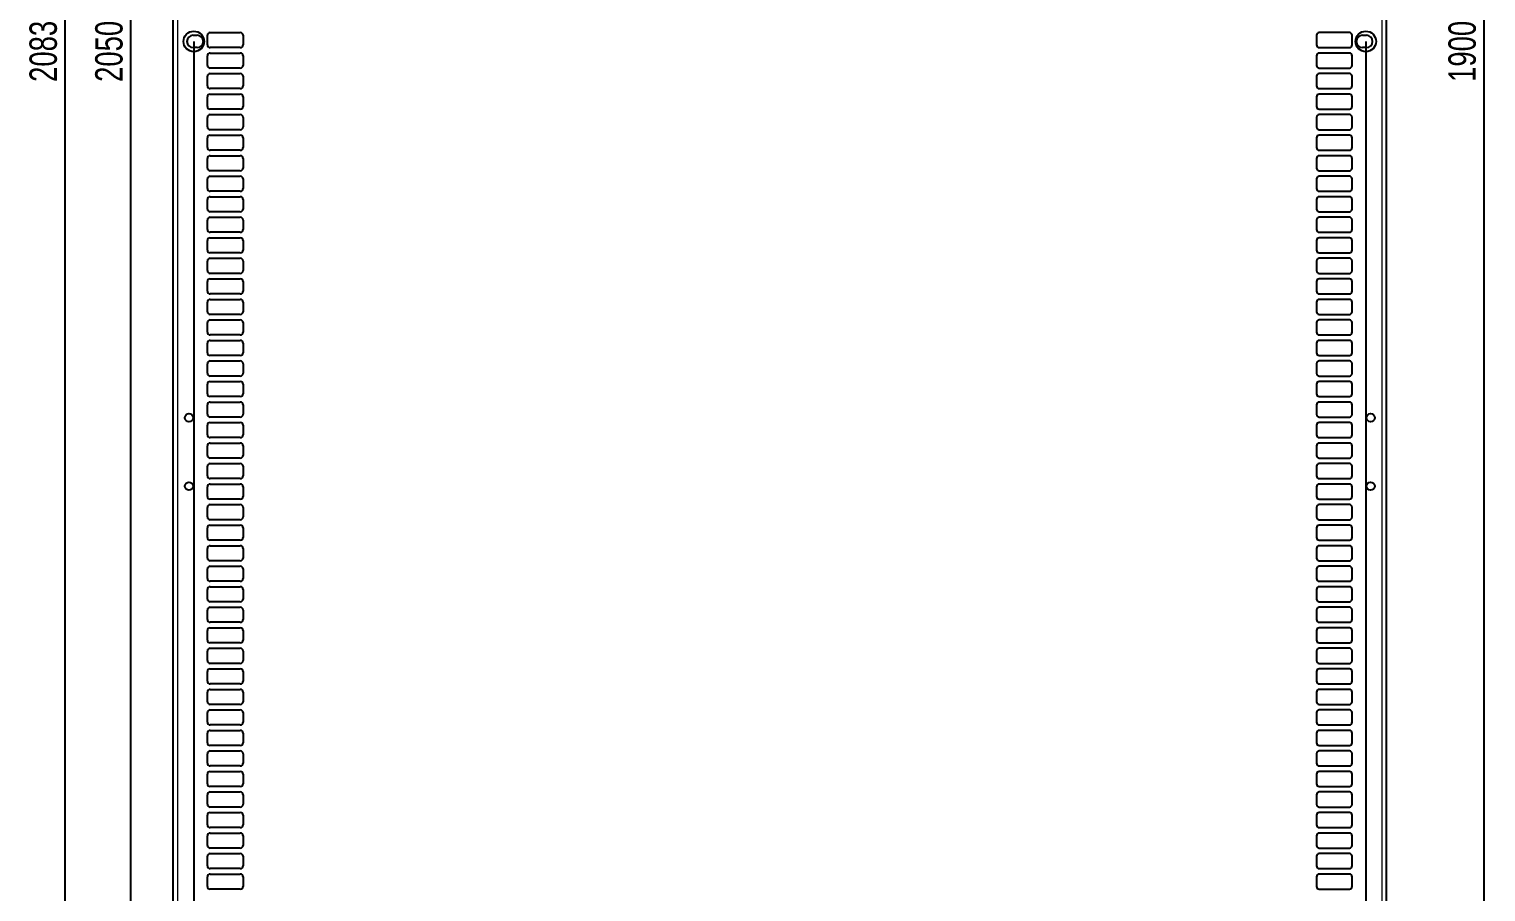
# Model space of a CAD drawing. Header units: millimetres. Extents: x -1039 to 1236, y -456 to 1988.
# Drawn here: x -1039 to 25, y 177 to 808 of the extents above; entities that cross this region are included whole.
import ezdxf

# ---------------------------------------------------------------- set-up
doc = ezdxf.new("R2010")
doc.units = ezdxf.units.MM
doc.layers.add('FORMAT', color=7, linetype='Continuous')
doc.styles.add('SLDTEXTSTYLE0', font='TXT', dxfattribs={"width": 0.75})
doc.dimstyles.new('SLDDIMSTYLE0', dxfattribs={"dimtxt": 20, "dimasz": 10, "dimexe": 0, "dimexo": 0.0625, "dimgap": 5, "dimtad": 2, "dimdec": 1, "dimrnd": 1e-09, "dimzin": 12, "dimdsep": 46, "dimtxsty": 'SLDTEXTSTYLE0', "dimsah": 1, "dimcen": 0.09, "dimadec": 0, "dimazin": 3, "dimtfac": 1, "dimtofl": 0, "dimtmove": 0, "dimatfit": 3, "dimfxl": 0, "dimfrac": 2, "dimtolj": 1, "dimtzin": 12, "dimarcsym": 0})

# ---------------------------------------------------------------- blocks, each defined once
blk = doc.blocks.new('_D')
at = {"layer": 'FORMAT'}
for p, q in [((-905.5, 1840.1), (-1014.2, 1840.1)), ((-1013.2, 1840.1), (-1013.2, -242.9)), ((-905.5, -242.9), (-1014.2, -242.9))]:
    blk.add_line(p, q, dxfattribs=at)
for points in [[(-1013.2, 1840.1), (-1014.7, 1830.1), (-1011.6, 1830.1)], [(-1013.2, -242.9), (-1011.6, -232.9), (-1014.7, -232.9)]]:
    blk.add_solid(points, dxfattribs=at)
at = {"layer": 'FORMAT', "insert": (-1039, 769), "char_height": 20, "attachment_point": 1, "rotation": 90, "style": 'SLDTEXTSTYLE0'}
blk.add_mtext('2083', dxfattribs=at)
blk = doc.blocks.new('_D_2')
at = {"layer": 'FORMAT'}
for p, q in [((-59.5, 1748.6), (24.1, 1748.6)), ((23.1, 1748.6), (23.1, -151.4)), ((-59.5, -151.4), (24.1, -151.4))]:
    blk.add_line(p, q, dxfattribs=at)
for points in [[(23.1, 1748.6), (21.6, 1738.6), (24.7, 1738.6)], [(23.1, -151.4), (24.7, -141.4), (21.6, -141.4)]]:
    blk.add_solid(points, dxfattribs=at)
at = {"layer": 'FORMAT', "insert": (-2.7, 769), "char_height": 20, "attachment_point": 1, "rotation": 90, "style": 'SLDTEXTSTYLE0'}
blk.add_mtext('1900', dxfattribs=at)
blk = doc.blocks.new('_D_4')
at = {"layer": 'FORMAT'}
for p, q in [((-919, 798.6), (-919, -300.9)), ((-63, 798.6), (-63, -300.9)), ((-919, -299.9), (-63, -299.9))]:
    blk.add_line(p, q, dxfattribs=at)
for points in [[(-919, -299.9), (-909, -301.5), (-909, -298.4)], [(-63, -299.9), (-73, -298.4), (-73, -301.5)]]:
    blk.add_solid(points, dxfattribs=at)
at = {"layer": 'FORMAT', "insert": (-513.2, -274.2), "char_height": 20, "attachment_point": 1, "style": 'SLDTEXTSTYLE0'}
blk.add_mtext('856', dxfattribs=at)
blk = doc.blocks.new('_D_5')
at = {"layer": 'FORMAT'}
for p, q in [((-919, 1823.6), (-966.2, 1823.6)), ((-965.2, 1823.6), (-965.2, -226.4)), ((-919, -226.4), (-966.2, -226.4))]:
    blk.add_line(p, q, dxfattribs=at)
for points in [[(-965.2, 1823.6), (-966.7, 1813.6), (-963.6, 1813.6)], [(-965.2, -226.4), (-963.6, -216.4), (-966.7, -216.4)]]:
    blk.add_solid(points, dxfattribs=at)
at = {"layer": 'FORMAT', "insert": (-991, 769), "char_height": 20, "attachment_point": 1, "rotation": 90, "style": 'SLDTEXTSTYLE0'}
blk.add_mtext('2050', dxfattribs=at)

msp = doc.modelspace()

# ---------------------------------------------------------------- linework, layer by layer
at = {"color": 7, "linetype": 'Continuous', "lineweight": 25}
for p, q in [((-934.02, -242.94), (-934.02, 1840.06)), ((-48.02, -242.94), (-48.02, 1840.06)), ((-919.52, 803.06), (-916.52, 803.06)), ((-909.02, 796.06), (-909.02, 803.06)), ((-907.02, 805.06), (-885.02, 805.06)), ((-883.02, 803.06), (-883.02, 796.06)), ((-99.02, 803.06), (-99.02, 796.06)), ((-75.02, 805.06), (-97.02, 805.06)), ((-73.02, 796.06), (-73.02, 803.06)), ((-65.52, 803.06), (-62.52, 803.06)), ((-916.52, 794.06), (-919.52, 794.06)), ((-909.02, 781.06), (-909.02, 788.06)), ((-885.02, 794.06), (-907.02, 794.06)), ((-907.02, 790.06), (-885.02, 790.06)), ((-883.02, 788.06), (-883.02, 781.06)), ((-99.02, 788.06), (-99.02, 781.06)), ((-97.02, 794.06), (-75.02, 794.06)), ((-75.02, 790.06), (-97.02, 790.06)), ((-73.02, 781.06), (-73.02, 788.06)), ((-62.52, 794.06), (-65.52, 794.06)), ((-885.02, 779.06), (-907.02, 779.06)), ((-97.02, 779.06), (-75.02, 779.06)), ((-909.02, 766.06), (-909.02, 773.06)), ((-907.02, 775.06), (-885.02, 775.06)), ((-883.02, 773.06), (-883.02, 766.06)), ((-99.02, 773.06), (-99.02, 766.06)), ((-75.02, 775.06), (-97.02, 775.06)), ((-73.02, 766.06), (-73.02, 773.06)), ((-909.02, 751.06), (-909.02, 758.06)), ((-885.02, 764.06), (-907.02, 764.06)), ((-907.02, 760.06), (-885.02, 760.06)), ((-883.02, 758.06), (-883.02, 751.06)), ((-99.02, 758.06), (-99.02, 751.06)), ((-97.02, 764.06), (-75.02, 764.06)), ((-75.02, 760.06), (-97.02, 760.06)), ((-73.02, 751.06), (-73.02, 758.06)), ((-885.02, 749.06), (-907.02, 749.06)), ((-907.02, 745.06), (-885.02, 745.06)), ((-97.02, 749.06), (-75.02, 749.06)), ((-75.02, 745.06), (-97.02, 745.06)), ((-909.02, 736.06), (-909.02, 743.06)), ((-883.02, 743.06), (-883.02, 736.06)), ((-99.02, 743.06), (-99.02, 736.06)), ((-73.02, 736.06), (-73.02, 743.06)), ((-909.02, 721.06), (-909.02, 728.06)), ((-885.02, 734.06), (-907.02, 734.06)), ((-907.02, 730.06), (-885.02, 730.06)), ((-883.02, 728.06), (-883.02, 721.06)), ((-99.02, 728.06), (-99.02, 721.06)), ((-97.02, 734.06), (-75.02, 734.06)), ((-75.02, 730.06), (-97.02, 730.06)), ((-73.02, 721.06), (-73.02, 728.06)), ((-909.02, 706.06), (-909.02, 713.06)), ((-885.02, 719.06), (-907.02, 719.06)), ((-907.02, 715.06), (-885.02, 715.06)), ((-883.02, 713.06), (-883.02, 706.06)), ((-99.02, 713.06), (-99.02, 706.06)), ((-97.02, 719.06), (-75.02, 719.06)), ((-75.02, 715.06), (-97.02, 715.06)), ((-73.02, 706.06), (-73.02, 713.06)), ((-885.02, 704.06), (-907.02, 704.06)), ((-97.02, 704.06), (-75.02, 704.06)), ((-909.02, 691.06), (-909.02, 698.06)), ((-907.02, 700.06), (-885.02, 700.06)), ((-883.02, 698.06), (-883.02, 691.06)), ((-99.02, 698.06), (-99.02, 691.06)), ((-75.02, 700.06), (-97.02, 700.06)), ((-73.02, 691.06), (-73.02, 698.06)), ((-909.02, 676.06), (-909.02, 683.06)), ((-885.02, 689.06), (-907.02, 689.06)), ((-907.02, 685.06), (-885.02, 685.06)), ((-883.02, 683.06), (-883.02, 676.06)), ((-99.02, 683.06), (-99.02, 676.06)), ((-97.02, 689.06), (-75.02, 689.06)), ((-75.02, 685.06), (-97.02, 685.06)), ((-73.02, 676.06), (-73.02, 683.06)), ((-885.02, 674.06), (-907.02, 674.06)), ((-97.02, 674.06), (-75.02, 674.06)), ((-909.02, 661.06), (-909.02, 668.06)), ((-907.02, 670.06), (-885.02, 670.06)), ((-883.02, 668.06), (-883.02, 661.06)), ((-99.02, 668.06), (-99.02, 661.06)), ((-75.02, 670.06), (-97.02, 670.06)), ((-73.02, 661.06), (-73.02, 668.06)), ((-909.02, 646.06), (-909.02, 653.06)), ((-885.02, 659.06), (-907.02, 659.06)), ((-907.02, 655.06), (-885.02, 655.06)), ((-883.02, 653.06), (-883.02, 646.06)), ((-99.02, 653.06), (-99.02, 646.06)), ((-97.02, 659.06), (-75.02, 659.06)), ((-75.02, 655.06), (-97.02, 655.06)), ((-73.02, 646.06), (-73.02, 653.06)), ((-885.02, 644.06), (-907.02, 644.06)), ((-907.02, 640.06), (-885.02, 640.06)), ((-97.02, 644.06), (-75.02, 644.06)), ((-75.02, 640.06), (-97.02, 640.06)), ((-909.02, 631.06), (-909.02, 638.06)), ((-885.02, 629.06), (-907.02, 629.06)), ((-883.02, 638.06), (-883.02, 631.06)), ((-99.02, 638.06), (-99.02, 631.06)), ((-97.02, 629.06), (-75.02, 629.06)), ((-73.02, 631.06), (-73.02, 638.06)), ((-909.02, 616.06), (-909.02, 623.06)), ((-907.02, 625.06), (-885.02, 625.06)), ((-883.02, 623.06), (-883.02, 616.06)), ((-99.02, 623.06), (-99.02, 616.06)), ((-75.02, 625.06), (-97.02, 625.06)), ((-73.02, 616.06), (-73.02, 623.06)), ((-909.02, 601.06), (-909.02, 608.06)), ((-885.02, 614.06), (-907.02, 614.06)), ((-907.02, 610.06), (-885.02, 610.06)), ((-883.02, 608.06), (-883.02, 601.06)), ((-99.02, 608.06), (-99.02, 601.06)), ((-97.02, 614.06), (-75.02, 614.06)), ((-75.02, 610.06), (-97.02, 610.06)), ((-73.02, 601.06), (-73.02, 608.06)), ((-885.02, 599.06), (-907.02, 599.06)), ((-97.02, 599.06), (-75.02, 599.06)), ((-909.02, 586.06), (-909.02, 593.06)), ((-907.02, 595.06), (-885.02, 595.06)), ((-883.02, 593.06), (-883.02, 586.06)), ((-99.02, 593.06), (-99.02, 586.06)), ((-75.02, 595.06), (-97.02, 595.06)), ((-73.02, 586.06), (-73.02, 593.06)), ((-909.02, 571.06), (-909.02, 578.06)), ((-885.02, 584.06), (-907.02, 584.06)), ((-907.02, 580.06), (-885.02, 580.06)), ((-883.02, 578.06), (-883.02, 571.06)), ((-99.02, 578.06), (-99.02, 571.06)), ((-97.02, 584.06), (-75.02, 584.06)), ((-75.02, 580.06), (-97.02, 580.06)), ((-73.02, 571.06), (-73.02, 578.06)), ((-885.02, 569.06), (-907.02, 569.06)), ((-907.02, 565.06), (-885.02, 565.06)), ((-97.02, 569.06), (-75.02, 569.06)), ((-75.02, 565.06), (-97.02, 565.06)), ((-909.02, 556.06), (-909.02, 563.06)), ((-885.02, 554.06), (-907.02, 554.06)), ((-883.02, 563.06), (-883.02, 556.06)), ((-99.02, 563.06), (-99.02, 556.06)), ((-97.02, 554.06), (-75.02, 554.06)), ((-73.02, 556.06), (-73.02, 563.06)), ((-909.02, 541.06), (-909.02, 548.06)), ((-907.02, 550.06), (-885.02, 550.06)), ((-883.02, 548.06), (-883.02, 541.06)), ((-99.02, 548.06), (-99.02, 541.06)), ((-75.02, 550.06), (-97.02, 550.06)), ((-73.02, 541.06), (-73.02, 548.06)), ((-909.02, 526.06), (-909.02, 533.06)), ((-885.02, 539.06), (-907.02, 539.06)), ((-907.02, 535.06), (-885.02, 535.06)), ((-883.02, 533.06), (-883.02, 526.06)), ((-99.02, 533.06), (-99.02, 526.06)), ((-97.02, 539.06), (-75.02, 539.06)), ((-75.02, 535.06), (-97.02, 535.06)), ((-73.02, 526.06), (-73.02, 533.06)), ((-885.02, 524.06), (-907.02, 524.06)), ((-97.02, 524.06), (-75.02, 524.06)), ((-909.02, 511.06), (-909.02, 518.06)), ((-907.02, 520.06), (-885.02, 520.06)), ((-883.02, 518.06), (-883.02, 511.06)), ((-99.02, 518.06), (-99.02, 511.06)), ((-75.02, 520.06), (-97.02, 520.06)), ((-73.02, 511.06), (-73.02, 518.06)), ((-909.02, 496.06), (-909.02, 503.06)), ((-885.02, 509.06), (-907.02, 509.06)), ((-907.02, 505.06), (-885.02, 505.06)), ((-883.02, 503.06), (-883.02, 496.06)), ((-99.02, 503.06), (-99.02, 496.06)), ((-97.02, 509.06), (-75.02, 509.06)), ((-75.02, 505.06), (-97.02, 505.06)), ((-73.02, 496.06), (-73.02, 503.06)), ((-885.02, 494.06), (-907.02, 494.06)), ((-907.02, 490.06), (-885.02, 490.06)), ((-97.02, 494.06), (-75.02, 494.06)), ((-75.02, 490.06), (-97.02, 490.06)), ((-909.02, 481.06), (-909.02, 488.06)), ((-885.02, 479.06), (-907.02, 479.06)), ((-883.02, 488.06), (-883.02, 481.06)), ((-99.02, 488.06), (-99.02, 481.06)), ((-97.02, 479.06), (-75.02, 479.06)), ((-73.02, 481.06), (-73.02, 488.06)), ((-909.02, 466.06), (-909.02, 473.06)), ((-907.02, 475.06), (-885.02, 475.06)), ((-883.02, 473.06), (-883.02, 466.06)), ((-99.02, 473.06), (-99.02, 466.06)), ((-75.02, 475.06), (-97.02, 475.06)), ((-73.02, 466.06), (-73.02, 473.06)), ((-909.02, 451.06), (-909.02, 458.06)), ((-885.02, 464.06), (-907.02, 464.06)), ((-907.02, 460.06), (-885.02, 460.06)), ((-883.02, 458.06), (-883.02, 451.06)), ((-99.02, 458.06), (-99.02, 451.06)), ((-97.02, 464.06), (-75.02, 464.06)), ((-75.02, 460.06), (-97.02, 460.06)), ((-73.02, 451.06), (-73.02, 458.06)), ((-885.02, 449.06), (-907.02, 449.06)), ((-97.02, 449.06), (-75.02, 449.06)), ((-909.02, 436.06), (-909.02, 443.06)), ((-907.02, 445.06), (-885.02, 445.06)), ((-883.02, 443.06), (-883.02, 436.06)), ((-99.02, 443.06), (-99.02, 436.06)), ((-75.02, 445.06), (-97.02, 445.06)), ((-73.02, 436.06), (-73.02, 443.06)), ((-909.02, 421.06), (-909.02, 428.06)), ((-885.02, 434.06), (-907.02, 434.06)), ((-907.02, 430.06), (-885.02, 430.06)), ((-883.02, 428.06), (-883.02, 421.06)), ((-99.02, 428.06), (-99.02, 421.06)), ((-97.02, 434.06), (-75.02, 434.06)), ((-75.02, 430.06), (-97.02, 430.06)), ((-73.02, 421.06), (-73.02, 428.06)), ((-885.02, 419.06), (-907.02, 419.06)), ((-907.02, 415.06), (-885.02, 415.06)), ((-97.02, 419.06), (-75.02, 419.06)), ((-75.02, 415.06), (-97.02, 415.06)), ((-909.02, 406.06), (-909.02, 413.06)), ((-883.02, 413.06), (-883.02, 406.06)), ((-99.02, 413.06), (-99.02, 406.06)), ((-73.02, 406.06), (-73.02, 413.06)), ((-909.02, 391.06), (-909.02, 398.06)), ((-885.02, 404.06), (-907.02, 404.06)), ((-907.02, 400.06), (-885.02, 400.06)), ((-883.02, 398.06), (-883.02, 391.06)), ((-99.02, 398.06), (-99.02, 391.06)), ((-97.02, 404.06), (-75.02, 404.06)), ((-75.02, 400.06), (-97.02, 400.06)), ((-73.02, 391.06), (-73.02, 398.06)), ((-909.02, 376.06), (-909.02, 383.06)), ((-885.02, 389.06), (-907.02, 389.06)), ((-907.02, 385.06), (-885.02, 385.06)), ((-883.02, 383.06), (-883.02, 376.06)), ((-99.02, 383.06), (-99.02, 376.06)), ((-97.02, 389.06), (-75.02, 389.06)), ((-75.02, 385.06), (-97.02, 385.06)), ((-73.02, 376.06), (-73.02, 383.06)), ((-885.02, 374.06), (-907.02, 374.06)), ((-97.02, 374.06), (-75.02, 374.06)), ((-909.02, 361.06), (-909.02, 368.06)), ((-907.02, 370.06), (-885.02, 370.06)), ((-883.02, 368.06), (-883.02, 361.06)), ((-99.02, 368.06), (-99.02, 361.06)), ((-75.02, 370.06), (-97.02, 370.06)), ((-73.02, 361.06), (-73.02, 368.06)), ((-909.02, 346.06), (-909.02, 353.06)), ((-885.02, 359.06), (-907.02, 359.06)), ((-907.02, 355.06), (-885.02, 355.06)), ((-883.02, 353.06), (-883.02, 346.06)), ((-99.02, 353.06), (-99.02, 346.06)), ((-97.02, 359.06), (-75.02, 359.06)), ((-75.02, 355.06), (-97.02, 355.06)), ((-73.02, 346.06), (-73.02, 353.06)), ((-885.02, 344.06), (-907.02, 344.06)), ((-97.02, 344.06), (-75.02, 344.06)), ((-909.02, 331.06), (-909.02, 338.06)), ((-907.02, 340.06), (-885.02, 340.06)), ((-883.02, 338.06), (-883.02, 331.06)), ((-99.02, 338.06), (-99.02, 331.06)), ((-75.02, 340.06), (-97.02, 340.06)), ((-73.02, 331.06), (-73.02, 338.06)), ((-909.02, 316.06), (-909.02, 323.06)), ((-885.02, 329.06), (-907.02, 329.06)), ((-907.02, 325.06), (-885.02, 325.06)), ((-883.02, 323.06), (-883.02, 316.06)), ((-99.02, 323.06), (-99.02, 316.06)), ((-97.02, 329.06), (-75.02, 329.06)), ((-75.02, 325.06), (-97.02, 325.06)), ((-73.02, 316.06), (-73.02, 323.06)), ((-885.02, 314.06), (-907.02, 314.06)), ((-907.02, 310.06), (-885.02, 310.06)), ((-97.02, 314.06), (-75.02, 314.06)), ((-75.02, 310.06), (-97.02, 310.06)), ((-909.02, 301.06), (-909.02, 308.06)), ((-885.02, 299.06), (-907.02, 299.06)), ((-883.02, 308.06), (-883.02, 301.06)), ((-99.02, 308.06), (-99.02, 301.06)), ((-97.02, 299.06), (-75.02, 299.06)), ((-73.02, 301.06), (-73.02, 308.06)), ((-909.02, 286.06), (-909.02, 293.06)), ((-907.02, 295.06), (-885.02, 295.06)), ((-883.02, 293.06), (-883.02, 286.06)), ((-99.02, 293.06), (-99.02, 286.06)), ((-75.02, 295.06), (-97.02, 295.06)), ((-73.02, 286.06), (-73.02, 293.06)), ((-909.02, 271.06), (-909.02, 278.06)), ((-885.02, 284.06), (-907.02, 284.06)), ((-907.02, 280.06), (-885.02, 280.06)), ((-883.02, 278.06), (-883.02, 271.06)), ((-99.02, 278.06), (-99.02, 271.06)), ((-97.02, 284.06), (-75.02, 284.06)), ((-75.02, 280.06), (-97.02, 280.06)), ((-73.02, 271.06), (-73.02, 278.06)), ((-885.02, 269.06), (-907.02, 269.06)), ((-97.02, 269.06), (-75.02, 269.06)), ((-909.02, 256.06), (-909.02, 263.06)), ((-907.02, 265.06), (-885.02, 265.06)), ((-883.02, 263.06), (-883.02, 256.06)), ((-99.02, 263.06), (-99.02, 256.06)), ((-75.02, 265.06), (-97.02, 265.06)), ((-73.02, 256.06), (-73.02, 263.06)), ((-909.02, 241.06), (-909.02, 248.06)), ((-885.02, 254.06), (-907.02, 254.06)), ((-907.02, 250.06), (-885.02, 250.06)), ((-883.02, 248.06), (-883.02, 241.06)), ((-99.02, 248.06), (-99.02, 241.06)), ((-97.02, 254.06), (-75.02, 254.06)), ((-75.02, 250.06), (-97.02, 250.06)), ((-73.02, 241.06), (-73.02, 248.06)), ((-885.02, 239.06), (-907.02, 239.06)), ((-907.02, 235.06), (-885.02, 235.06)), ((-97.02, 239.06), (-75.02, 239.06)), ((-75.02, 235.06), (-97.02, 235.06)), ((-909.02, 226.06), (-909.02, 233.06)), ((-885.02, 224.06), (-907.02, 224.06)), ((-883.02, 233.06), (-883.02, 226.06)), ((-99.02, 233.06), (-99.02, 226.06)), ((-97.02, 224.06), (-75.02, 224.06)), ((-73.02, 226.06), (-73.02, 233.06)), ((-909.02, 211.06), (-909.02, 218.06)), ((-907.02, 220.06), (-885.02, 220.06)), ((-883.02, 218.06), (-883.02, 211.06)), ((-99.02, 218.06), (-99.02, 211.06)), ((-75.02, 220.06), (-97.02, 220.06)), ((-73.02, 211.06), (-73.02, 218.06)), ((-909.02, 196.06), (-909.02, 203.06)), ((-885.02, 209.06), (-907.02, 209.06)), ((-907.02, 205.06), (-885.02, 205.06)), ((-883.02, 203.06), (-883.02, 196.06)), ((-99.02, 203.06), (-99.02, 196.06)), ((-97.02, 209.06), (-75.02, 209.06)), ((-75.02, 205.06), (-97.02, 205.06)), ((-73.02, 196.06), (-73.02, 203.06)), ((-885.02, 194.06), (-907.02, 194.06)), ((-97.02, 194.06), (-75.02, 194.06)), ((-909.02, 181.06), (-909.02, 188.06)), ((-907.02, 190.06), (-885.02, 190.06)), ((-883.02, 188.06), (-883.02, 181.06)), ((-99.02, 188.06), (-99.02, 181.06)), ((-75.02, 190.06), (-97.02, 190.06)), ((-73.02, 181.06), (-73.02, 188.06)), ((-885.02, 179.06), (-907.02, 179.06)), ((-97.02, 179.06), (-75.02, 179.06))]:
    msp.add_line(p, q, dxfattribs=at)
at = {"color": 8, "linetype": 'Continuous', "lineweight": 18}
for p, q in [((-930.92, 1840.06), (-930.92, -242.94)), ((-51.12, -242.94), (-51.12, 1840.06))]:
    msp.add_line(p, q, dxfattribs=at)
at = {"color": 7, "linetype": 'Continuous', "lineweight": 25}
for centre, radius in [((-919.02, 798.56), 7.5), ((-63.02, 798.56), 7.5), ((-922.52, 523.56), 3), ((-59.52, 523.56), 3), ((-922.52, 473.56), 3), ((-59.52, 473.56), 3)]:
    msp.add_circle(centre, radius, dxfattribs=at)
for centre, radius, start, end in [((-919.52, 798.56), 4.5, 90, 270), ((-916.52, 798.56), 4.5, 270, 90), ((-907.02, 803.06), 2, 90, 180), ((-885.02, 803.06), 2, 0, 90), ((-97.02, 803.06), 2, 90, 180), ((-75.02, 803.06), 2, 0, 90), ((-65.52, 798.56), 4.5, 90, 270), ((-62.52, 798.56), 4.5, 270, 90), ((-907.02, 796.06), 2, 180, 270), ((-907.02, 788.06), 2, 90, 180), ((-885.02, 796.06), 2, 270, 360), ((-885.02, 788.06), 2, 0, 90), ((-97.02, 796.06), 2, 180, 270), ((-97.02, 788.06), 2, 90, 180), ((-75.02, 796.06), 2, 270, 0), ((-75.02, 788.06), 2, 0, 90), ((-907.02, 781.06), 2, 180, 270), ((-885.02, 781.06), 2, 270, 0), ((-97.02, 781.06), 2, 180, 270), ((-75.02, 781.06), 2, 270, 0), ((-907.02, 773.06), 2, 90, 180), ((-907.02, 766.06), 2, 180, 270), ((-885.02, 773.06), 2, 0, 90), ((-885.02, 766.06), 2, 270, 360), ((-97.02, 773.06), 2, 90, 180), ((-97.02, 766.06), 2, 180, 270), ((-75.02, 773.06), 2, 0, 90), ((-75.02, 766.06), 2, 270, 0), ((-907.02, 758.06), 2, 90, 180), ((-885.02, 758.06), 2, 0, 90), ((-97.02, 758.06), 2, 90, 180), ((-75.02, 758.06), 2, 0, 90), ((-907.02, 751.06), 2, 180, 270), ((-907.02, 743.06), 2, 90, 180), ((-885.02, 751.06), 2, 270, 0), ((-885.02, 743.06), 2, 0, 90), ((-97.02, 751.06), 2, 180, 270), ((-97.02, 743.06), 2, 90, 180), ((-75.02, 751.06), 2, 270, 0), ((-75.02, 743.06), 2, 0, 90), ((-907.02, 736.06), 2, 180, 270), ((-885.02, 736.06), 2, 270, 0), ((-97.02, 736.06), 2, 180, 270), ((-75.02, 736.06), 2, 270, 0), ((-907.02, 728.06), 2, 90, 180), ((-885.02, 728.06), 2, 0, 90), ((-97.02, 728.06), 2, 90, 180), ((-75.02, 728.06), 2, 0, 90), ((-907.02, 721.06), 2, 180, 270), ((-907.02, 713.06), 2, 90, 180), ((-885.02, 721.06), 2, 270, 0), ((-885.02, 713.06), 2, 0, 90), ((-97.02, 721.06), 2, 180, 270), ((-97.02, 713.06), 2, 90, 180), ((-75.02, 721.06), 2, 270, 0), ((-75.02, 713.06), 2, 0, 90), ((-907.02, 706.06), 2, 180, 270), ((-885.02, 706.06), 2, 270, 0), ((-97.02, 706.06), 2, 180, 270), ((-75.02, 706.06), 2, 270, 0), ((-907.02, 698.06), 2, 90, 180), ((-885.02, 698.06), 2, 0, 90), ((-97.02, 698.06), 2, 90, 180), ((-75.02, 698.06), 2, 0, 90), ((-907.02, 691.06), 2, 180, 270), ((-907.02, 683.06), 2, 90, 180), ((-885.02, 691.06), 2, 270, 0), ((-885.02, 683.06), 2, 0, 90), ((-97.02, 691.06), 2, 180, 270), ((-97.02, 683.06), 2, 90, 180), ((-75.02, 691.06), 2, 270, 0), ((-75.02, 683.06), 2, 0, 90), ((-907.02, 676.06), 2, 180, 270), ((-885.02, 676.06), 2, 270, 0), ((-97.02, 676.06), 2, 180, 270), ((-75.02, 676.06), 2, 270, 0), ((-907.02, 668.06), 2, 90, 180), ((-907.02, 661.06), 2, 180, 270), ((-885.02, 668.06), 2, 0, 90), ((-885.02, 661.06), 2, 270, 0), ((-97.02, 668.06), 2, 90, 180), ((-97.02, 661.06), 2, 180, 270), ((-75.02, 668.06), 2, 0, 90), ((-75.02, 661.06), 2, 270, 0), ((-907.02, 653.06), 2, 90, 180), ((-885.02, 653.06), 2, 0, 90), ((-97.02, 653.06), 2, 90, 180), ((-75.02, 653.06), 2, 0, 90), ((-907.02, 646.06), 2, 180, 270), ((-907.02, 638.06), 2, 90, 180), ((-885.02, 646.06), 2, 270, 0), ((-885.02, 638.06), 2, 0, 90), ((-97.02, 646.06), 2, 180, 270), ((-97.02, 638.06), 2, 90, 180), ((-75.02, 646.06), 2, 270, 0), ((-75.02, 638.06), 2, 0, 90), ((-907.02, 631.06), 2, 180, 270), ((-885.02, 631.06), 2, 270, 0), ((-97.02, 631.06), 2, 180, 270), ((-75.02, 631.06), 2, 270, 0), ((-907.02, 623.06), 2, 90, 180), ((-885.02, 623.06), 2, 0, 90), ((-97.02, 623.06), 2, 90, 180), ((-75.02, 623.06), 2, 0, 90), ((-907.02, 616.06), 2, 180, 270), ((-907.02, 608.06), 2, 90, 180), ((-885.02, 616.06), 2, 270, 0), ((-885.02, 608.06), 2, 0, 90), ((-97.02, 616.06), 2, 180, 270), ((-97.02, 608.06), 2, 90, 180), ((-75.02, 616.06), 2, 270, 0), ((-75.02, 608.06), 2, 0, 90), ((-907.02, 601.06), 2, 180, 270), ((-885.02, 601.06), 2, 270, 0), ((-97.02, 601.06), 2, 180, 270), ((-75.02, 601.06), 2, 270, 0), ((-907.02, 593.06), 2, 90, 180), ((-907.02, 586.06), 2, 180, 270), ((-885.02, 593.06), 2, 0, 90), ((-885.02, 586.06), 2, 270, 0), ((-97.02, 593.06), 2, 90, 180), ((-97.02, 586.06), 2, 180, 270), ((-75.02, 593.06), 2, 0, 90), ((-75.02, 586.06), 2, 270, 0), ((-907.02, 578.06), 2, 90, 180), ((-885.02, 578.06), 2, 0, 90), ((-97.02, 578.06), 2, 90, 180), ((-75.02, 578.06), 2, 0, 90), ((-907.02, 571.06), 2, 180, 270), ((-907.02, 563.06), 2, 90, 180), ((-885.02, 571.06), 2, 270, 0), ((-885.02, 563.06), 2, 0, 90), ((-97.02, 571.06), 2, 180, 270), ((-97.02, 563.06), 2, 90, 180), ((-75.02, 571.06), 2, 270, 0), ((-75.02, 563.06), 2, 0, 90), ((-907.02, 556.06), 2, 180, 270), ((-885.02, 556.06), 2, 270, 0), ((-97.02, 556.06), 2, 180, 270), ((-75.02, 556.06), 2, 270, 0), ((-907.02, 548.06), 2, 90, 180), ((-885.02, 548.06), 2, 0, 90), ((-97.02, 548.06), 2, 90, 180), ((-75.02, 548.06), 2, 0, 90), ((-907.02, 541.06), 2, 180, 270), ((-907.02, 533.06), 2, 90, 180), ((-885.02, 541.06), 2, 270, 0), ((-885.02, 533.06), 2, 0, 90), ((-97.02, 541.06), 2, 180, 270), ((-97.02, 533.06), 2, 90, 180), ((-75.02, 541.06), 2, 270, 0), ((-75.02, 533.06), 2, 0, 90), ((-907.02, 526.06), 2, 180, 270), ((-885.02, 526.06), 2, 270, 0), ((-97.02, 526.06), 2, 180, 270), ((-75.02, 526.06), 2, 270, 0), ((-907.02, 518.06), 2, 90, 180), ((-907.02, 511.06), 2, 180, 270), ((-885.02, 518.06), 2, 0, 90), ((-885.02, 511.06), 2, 270, 0), ((-97.02, 518.06), 2, 90, 180), ((-97.02, 511.06), 2, 180, 270), ((-75.02, 518.06), 2, 0, 90), ((-75.02, 511.06), 2, 270, 0), ((-907.02, 503.06), 2, 90, 180), ((-885.02, 503.06), 2, 0, 90), ((-97.02, 503.06), 2, 90, 180), ((-75.02, 503.06), 2, 0, 90), ((-907.02, 496.06), 2, 180, 270), ((-907.02, 488.06), 2, 90, 180), ((-885.02, 496.06), 2, 270, 0), ((-885.02, 488.06), 2, 0, 90), ((-97.02, 496.06), 2, 180, 270), ((-97.02, 488.06), 2, 90, 180), ((-75.02, 496.06), 2, 270, 0), ((-75.02, 488.06), 2, 0, 90), ((-907.02, 481.06), 2, 180, 270), ((-885.02, 481.06), 2, 270, 0), ((-97.02, 481.06), 2, 180, 270), ((-75.02, 481.06), 2, 270, 0), ((-907.02, 473.06), 2, 90, 180), ((-885.02, 473.06), 2, 0, 90), ((-97.02, 473.06), 2, 90, 180), ((-75.02, 473.06), 2, 0, 90), ((-907.02, 466.06), 2, 180, 270), ((-907.02, 458.06), 2, 90, 180), ((-885.02, 466.06), 2, 270, 0), ((-885.02, 458.06), 2, 0, 90), ((-97.02, 466.06), 2, 180, 270), ((-97.02, 458.06), 2, 90, 180), ((-75.02, 466.06), 2, 270, 0), ((-75.02, 458.06), 2, 0, 90), ((-907.02, 451.06), 2, 180, 270), ((-885.02, 451.06), 2, 270, 0), ((-97.02, 451.06), 2, 180, 270), ((-75.02, 451.06), 2, 270, 0), ((-907.02, 443.06), 2, 90, 180), ((-885.02, 443.06), 2, 0, 90), ((-97.02, 443.06), 2, 90, 180), ((-75.02, 443.06), 2, 0, 90), ((-907.02, 436.06), 2, 180, 270), ((-907.02, 428.06), 2, 90, 180), ((-885.02, 436.06), 2, 270, 0), ((-885.02, 428.06), 2, 0, 90), ((-97.02, 436.06), 2, 180, 270), ((-97.02, 428.06), 2, 90, 180), ((-75.02, 436.06), 2, 270, 0), ((-75.02, 428.06), 2, 0, 90), ((-907.02, 421.06), 2, 180, 270), ((-907.02, 413.06), 2, 90, 180), ((-885.02, 421.06), 2, 270, 0), ((-885.02, 413.06), 2, 0, 90), ((-97.02, 421.06), 2, 180, 270), ((-97.02, 413.06), 2, 90, 180), ((-75.02, 421.06), 2, 270, 0), ((-75.02, 413.06), 2, 0, 90), ((-907.02, 406.06), 2, 180, 270), ((-885.02, 406.06), 2, 270, 0), ((-97.02, 406.06), 2, 180, 270), ((-75.02, 406.06), 2, 270, 0), ((-907.02, 398.06), 2, 90, 180), ((-885.02, 398.06), 2, 0, 90), ((-97.02, 398.06), 2, 90, 180), ((-75.02, 398.06), 2, 0, 90), ((-907.02, 391.06), 2, 180, 270), ((-907.02, 383.06), 2, 90, 180), ((-885.02, 391.06), 2, 270, 0), ((-885.02, 383.06), 2, 0, 90), ((-97.02, 391.06), 2, 180, 270), ((-97.02, 383.06), 2, 90, 180), ((-75.02, 391.06), 2, 270, 0), ((-75.02, 383.06), 2, 0, 90), ((-907.02, 376.06), 2, 180, 270), ((-885.02, 376.06), 2, 270, 0), ((-97.02, 376.06), 2, 180, 270), ((-75.02, 376.06), 2, 270, 0), ((-907.02, 368.06), 2, 90, 180), ((-885.02, 368.06), 2, 0, 90), ((-97.02, 368.06), 2, 90, 180), ((-75.02, 368.06), 2, 0, 90), ((-907.02, 361.06), 2, 180, 270), ((-907.02, 353.06), 2, 90, 180), ((-885.02, 361.06), 2, 270, 0), ((-885.02, 353.06), 2, 0, 90), ((-97.02, 361.06), 2, 180, 270), ((-97.02, 353.06), 2, 90, 180), ((-75.02, 361.06), 2, 270, 0), ((-75.02, 353.06), 2, 0, 90), ((-907.02, 346.06), 2, 180, 270), ((-885.02, 346.06), 2, 270, 0), ((-97.02, 346.06), 2, 180, 270), ((-75.02, 346.06), 2, 270, 0), ((-907.02, 338.06), 2, 90, 180), ((-907.02, 331.06), 2, 180, 270), ((-885.02, 338.06), 2, 0, 90), ((-885.02, 331.06), 2, 270, 0), ((-97.02, 338.06), 2, 90, 180), ((-97.02, 331.06), 2, 180, 270), ((-75.02, 338.06), 2, 0, 90), ((-75.02, 331.06), 2, 270, 0), ((-907.02, 323.06), 2, 90, 180), ((-885.02, 323.06), 2, 0, 90), ((-97.02, 323.06), 2, 90, 180), ((-75.02, 323.06), 2, 0, 90), ((-907.02, 316.06), 2, 180, 270), ((-907.02, 308.06), 2, 90, 180), ((-885.02, 316.06), 2, 270, 0), ((-885.02, 308.06), 2, 0, 90), ((-97.02, 316.06), 2, 180, 270), ((-97.02, 308.06), 2, 90, 180), ((-75.02, 316.06), 2, 270, 0), ((-75.02, 308.06), 2, 0, 90), ((-907.02, 301.06), 2, 180, 270), ((-885.02, 301.06), 2, 270, 0), ((-97.02, 301.06), 2, 180, 270), ((-75.02, 301.06), 2, 270, 0), ((-907.02, 293.06), 2, 90, 180), ((-885.02, 293.06), 2, 0, 90), ((-97.02, 293.06), 2, 90, 180), ((-75.02, 293.06), 2, 0, 90), ((-907.02, 286.06), 2, 180, 270), ((-907.02, 278.06), 2, 90, 180), ((-885.02, 286.06), 2, 270, 0), ((-885.02, 278.06), 2, 0, 90), ((-97.02, 286.06), 2, 180, 270), ((-97.02, 278.06), 2, 90, 180), ((-75.02, 286.06), 2, 270, 0), ((-75.02, 278.06), 2, 0, 90), ((-907.02, 271.06), 2, 180, 270), ((-885.02, 271.06), 2, 270, 0), ((-97.02, 271.06), 2, 180, 270), ((-75.02, 271.06), 2, 270, 0), ((-907.02, 263.06), 2, 90, 180), ((-907.02, 256.06), 2, 180, 270), ((-885.02, 263.06), 2, 0, 90), ((-885.02, 256.06), 2, 270, 0), ((-97.02, 263.06), 2, 90, 180), ((-97.02, 256.06), 2, 180, 270), ((-75.02, 263.06), 2, 0, 90), ((-75.02, 256.06), 2, 270, 0), ((-907.02, 248.06), 2, 90, 180), ((-885.02, 248.06), 2, 0, 90), ((-97.02, 248.06), 2, 90, 180), ((-75.02, 248.06), 2, 0, 90), ((-907.02, 241.06), 2, 180, 270), ((-907.02, 233.06), 2, 90, 180), ((-885.02, 241.06), 2, 270, 0), ((-885.02, 233.06), 2, 0, 90), ((-97.02, 241.06), 2, 180, 270), ((-97.02, 233.06), 2, 90, 180), ((-75.02, 241.06), 2, 270, 0), ((-75.02, 233.06), 2, 0, 90), ((-907.02, 226.06), 2, 180, 270), ((-885.02, 226.06), 2, 270, 0), ((-97.02, 226.06), 2, 180, 270), ((-75.02, 226.06), 2, 270, 0), ((-907.02, 218.06), 2, 90, 180), ((-885.02, 218.06), 2, 0, 90), ((-97.02, 218.06), 2, 90, 180), ((-75.02, 218.06), 2, 0, 90), ((-907.02, 211.06), 2, 180, 270), ((-907.02, 203.06), 2, 90, 180), ((-885.02, 211.06), 2, 270, 0), ((-885.02, 203.06), 2, 0, 90), ((-97.02, 211.06), 2, 180, 270), ((-97.02, 203.06), 2, 90, 180), ((-75.02, 211.06), 2, 270, 0), ((-75.02, 203.06), 2, 0, 90), ((-907.02, 196.06), 2, 180, 270), ((-885.02, 196.06), 2, 270, 0), ((-97.02, 196.06), 2, 180, 270), ((-75.02, 196.06), 2, 270, 0), ((-907.02, 188.06), 2, 90, 180), ((-907.02, 181.06), 2, 180, 270), ((-885.02, 188.06), 2, 0, 90), ((-885.02, 181.06), 2, 270, 0), ((-97.02, 188.06), 2, 90, 180), ((-97.02, 181.06), 2, 180, 270), ((-75.02, 188.06), 2, 0, 90), ((-75.02, 181.06), 2, 270, 0)]:
    msp.add_arc(centre, radius, start, end, dxfattribs=at)

# ---------------------------------------------------------------- dimensions: what is measured, and where the dimension line sits
at = {"layer": 'FORMAT'}
for base, p1, p2, angle, picture, middle in [((-1013.17, -242.95), (-905.52, 1840.07), (-905.52, -242.95), 90, '_D', (-1013.17, 798.56)), ((-965.17, -226.44), (-919.02, 1823.56), (-919.02, -226.44), 90, '_D_5', (-965.17, 798.56)), ((23.13, -151.44), (-59.52, 1748.56), (-59.52, -151.44), 90, '_D_2', (23.13, 798.56)), ((-63.02, -299.94), (-919.02, 798.56), (-63.02, 798.56), 0, '_D_4', (-491.02, -299.94))]:
    dim = msp.add_linear_dim(base=base, p1=p1, p2=p2, angle=angle, dimstyle='SLDDIMSTYLE0', dxfattribs=at)
    dim.commit()
    dim.dimension.update_dxf_attribs({"geometry": picture, "text_midpoint": middle, "dimtype": 160})

doc.saveas('drawing.dxf')
